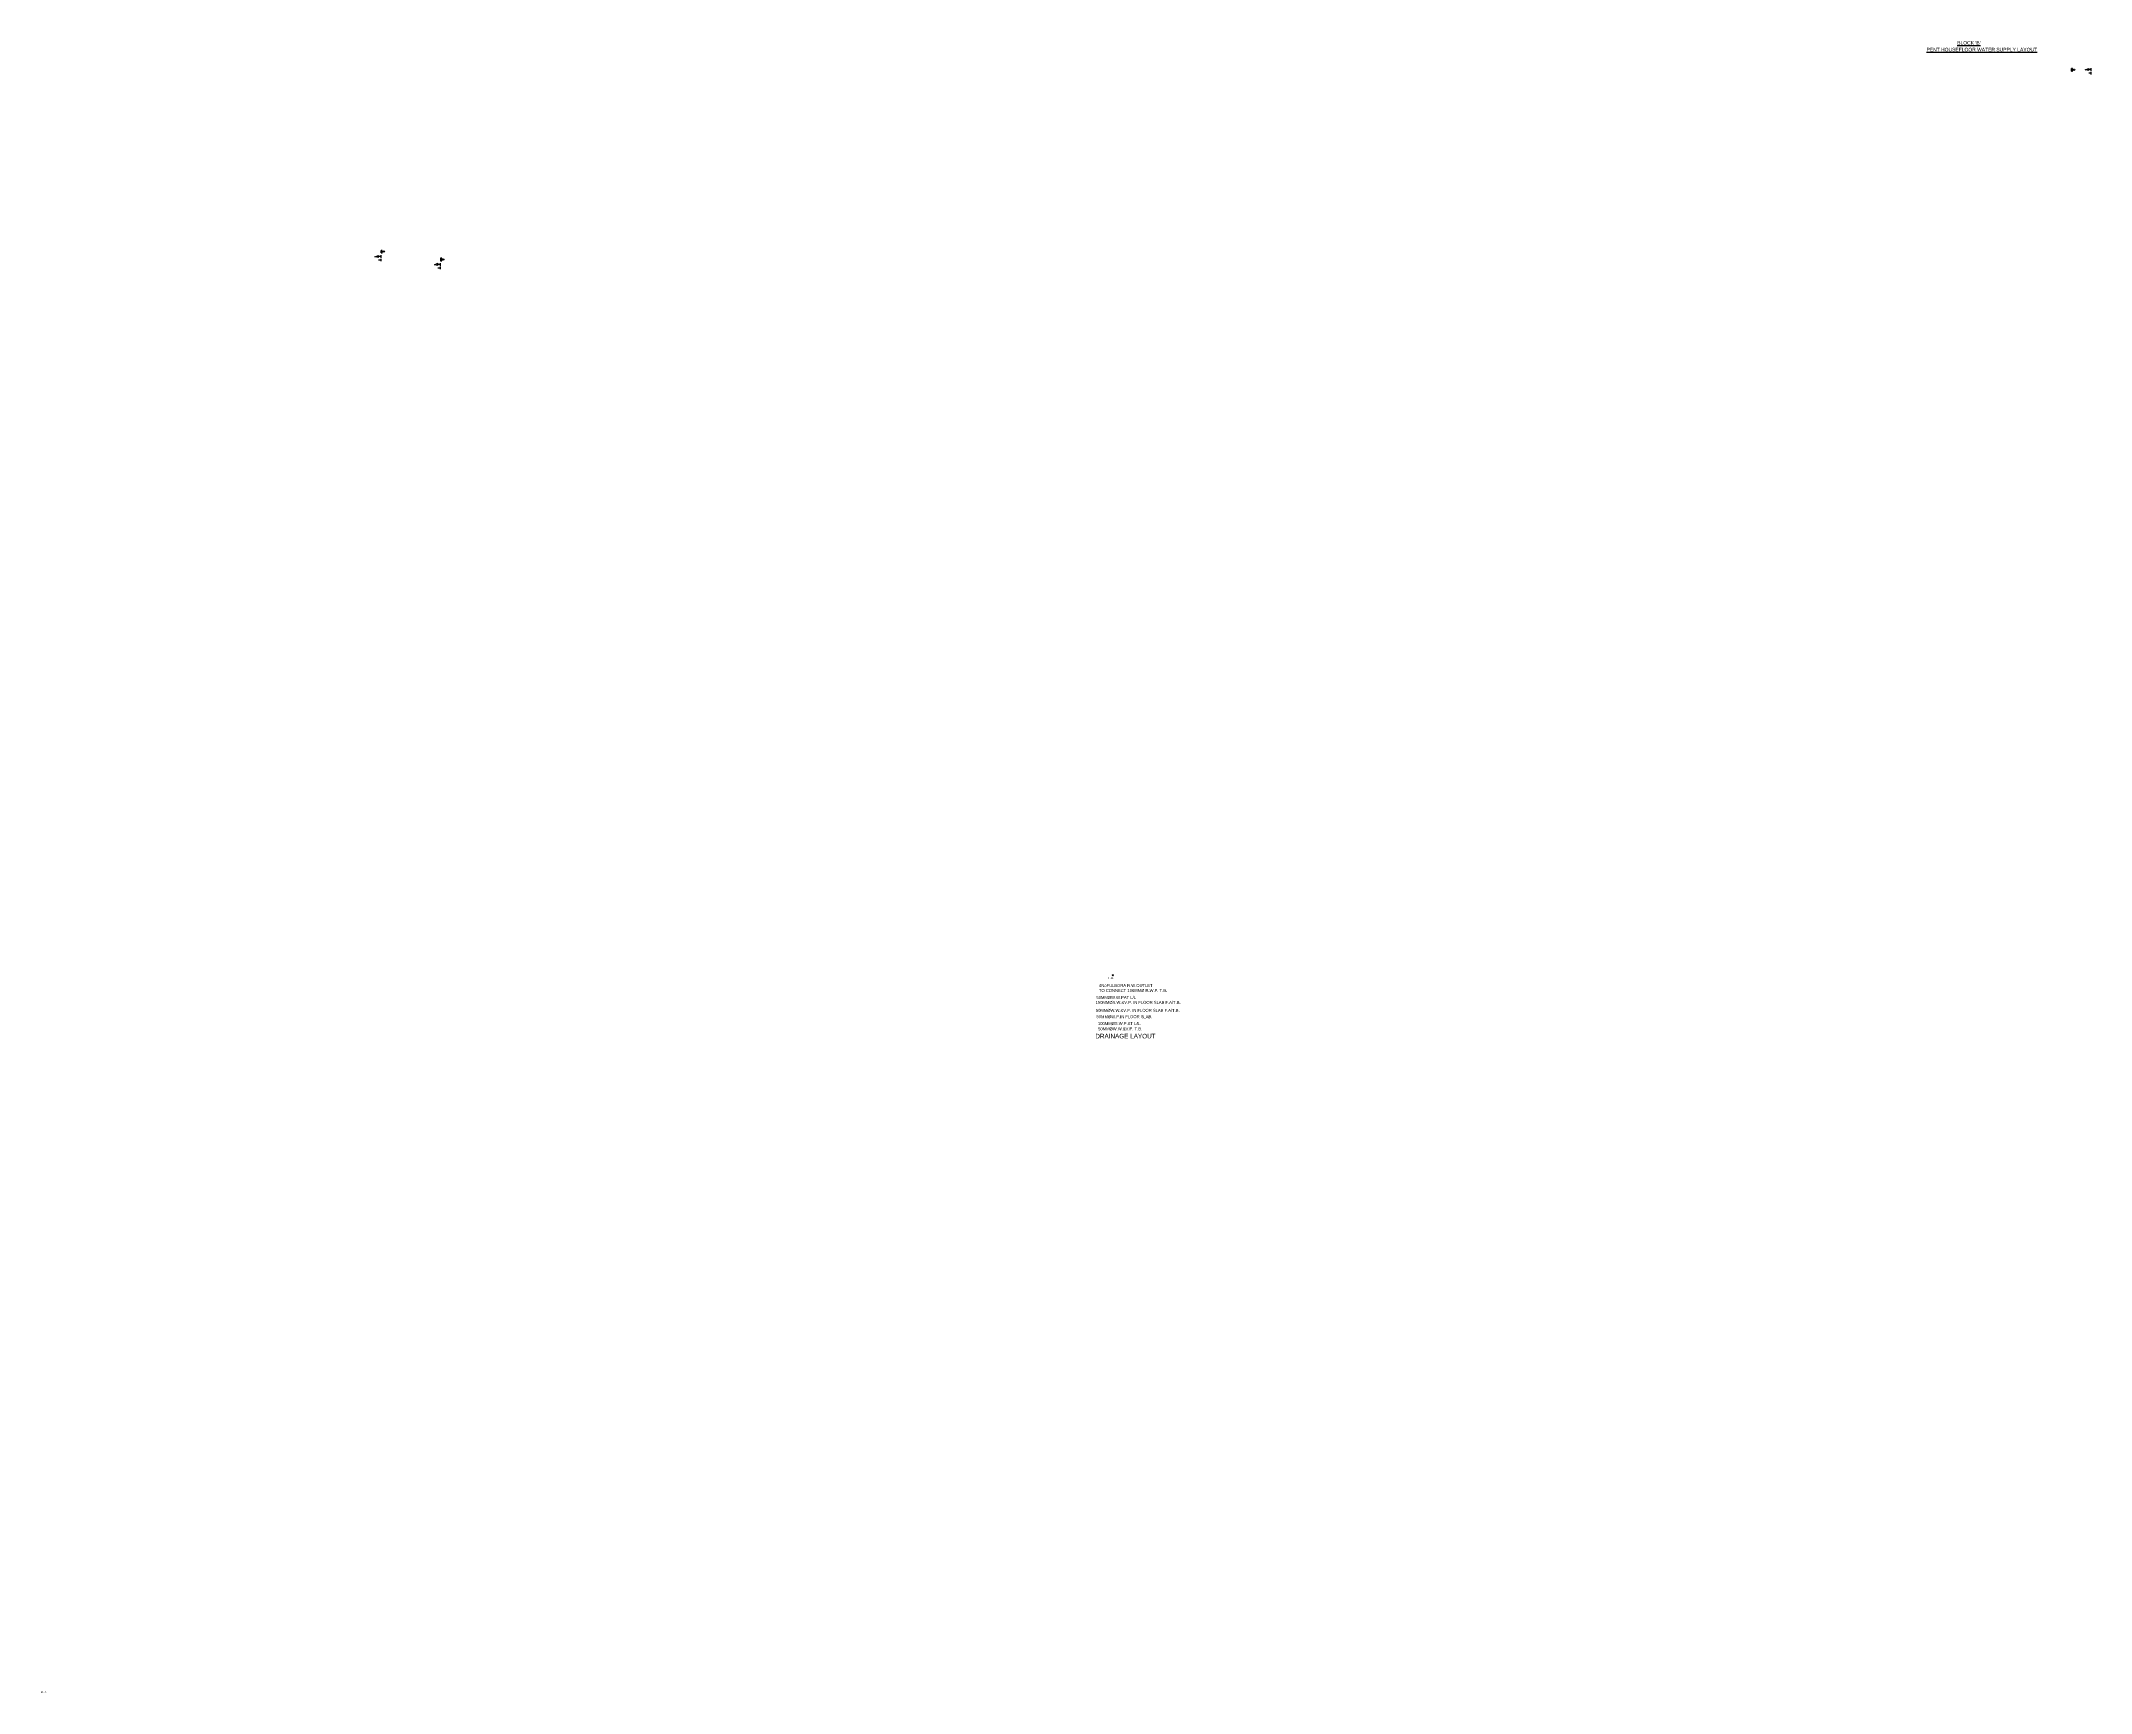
# Model space of a CAD drawing. Extents: x -2017610 to 288295, y -639251 to 250994.
# Drawn here: x -599088 to -255774, y -590966 to -314372 of the extents above; entities that cross this region are included whole.
import ezdxf

# ---------------------------------------------------------------- set-up
doc = ezdxf.new("R2010")
doc.units = 0
doc.header["$LTSCALE"] = 2
doc.header["$MEASUREMENT"] = 0
for name, color, linetype in [('DIM', 8, 'CONTINUOUS'), ('DOORS', 8, 'CONTINUOUS'), ('TEXT3', 8, 'CONTINUOUS')]:
    doc.layers.add(name, color=color, linetype=linetype)
doc.styles.add('LUCY', font='lsansi.ttf')

msp = doc.modelspace()

# ---------------------------------------------------------------- linework, layer by layer
at = {"layer": 'DIM', "color": 4}
for p, q in [((-258855, -318985.4), (-259039.2, -318985.4)), ((-259039.2, -318985.4), (-259039.2, -319421.3)), ((-259034.5, -319420.7), (-259034.5, -318984.8)), ((-259030.3, -319421.3), (-259030.3, -318985.4)), ((-259027.4, -319421.3), (-259027.4, -318985.4)), ((-259025, -319421.3), (-259025, -318985.4)), ((-259020.7, -319421.3), (-259020.7, -318985.4)), ((-259016.7, -319421.3), (-259016.7, -318985.4)), ((-259013.3, -319421.3), (-259013.3, -318985.4)), ((-259009.6, -319421.3), (-259009.6, -318985.4)), ((-259005.4, -319421.3), (-259005.4, -318985.4)), ((-259004, -319421.3), (-259004, -318985.4)), ((-258999.7, -319421.3), (-258999.7, -318985.4)), ((-258997, -319421.3), (-258997, -318984.9)), ((-258994, -319421.3), (-258994, -318984.9)), ((-258990, -319421.3), (-258990, -318985.4)), ((-258989.4, -319418.9), (-258989.4, -318983)), ((-258986.9, -319421.3), (-258986.9, -318985.4)), ((-258984.1, -319420.7), (-258984.1, -318984.8)), ((-258980.4, -319421.3), (-258980.4, -318985.4)), ((-258976.5, -319421.3), (-258976.5, -318985.4)), ((-258972.3, -319421.3), (-258972.3, -318985.4)), ((-258968.7, -319421.3), (-258968.7, -318984.9)), ((-258965.1, -319421.3), (-258965.1, -318984.9)), ((-258962.2, -319420.1), (-258962.2, -318985.4)), ((-258958, -319421.3), (-258958, -318985.4)), ((-258954.5, -319421.3), (-258954.5, -318985.4)), ((-258951.5, -319421.3), (-258951.5, -318985.4)), ((-258949.4, -319421.3), (-258949.4, -318985.4)), ((-258945.8, -319421.3), (-258945.8, -318985.4)), ((-258942.4, -319421.3), (-258942.4, -318985.4)), ((-258938.7, -319420.7), (-258938.7, -318984.8)), ((-258936.7, -319421.3), (-258936.7, -318985.4)), ((-258933.7, -319421.3), (-258933.7, -318985.4)), ((-258930.7, -319421.3), (-258930.7, -318985.4)), ((-258929.1, -319420.9), (-258929.1, -318985)), ((-258928, -319421.3), (-258928, -318985.4)), ((-258926.7, -319419.9), (-258926.7, -318985.4)), ((-258925.1, -319420.7), (-258925.1, -318985.4)), ((-258923.6, -319421.1), (-258923.6, -318985.4)), ((-258922.3, -319421.3), (-258922.3, -318985.4)), ((-258921.2, -319421.3), (-258921.2, -318985.4)), ((-258920, -319421.4), (-258920, -318985.4)), ((-258918.6, -319421.3), (-258918.6, -318988.8)), ((-258917.6, -319421.3), (-258917.6, -318988.8)), ((-258916.1, -319421.9), (-258916.1, -318989.4)), ((-258914.5, -319421.2), (-258914.5, -318988.7)), ((-258913.4, -319421.2), (-258913.4, -318988.7)), ((-258911.8, -319421.3), (-258911.8, -318988.8)), ((-258910.1, -319421.4), (-258910.1, -318988.9)), ((-258908.7, -319421.3), (-258908.7, -318985.4)), ((-258907.2, -319420.9), (-258907.2, -318985)), ((-258906.1, -319421.1), (-258906.1, -318985.1)), ((-258905, -319421.3), (-258905, -318985.4)), ((-258903.6, -319421.5), (-258903.6, -318985.6)), ((-258902.7, -319421.5), (-258902.7, -318985.6)), ((-258902, -319421.9), (-258902, -318986)), ((-258900.7, -319421.3), (-258900.7, -318985.4)), ((-258899.6, -319421.3), (-258899.6, -318985.4)), ((-258898.3, -319421.3), (-258898.3, -318985.4)), ((-258897.1, -319421.3), (-258897.1, -318985.4)), ((-258896.2, -319421.1), (-258896.2, -318985.1)), ((-258895.4, -319421.3), (-258895.4, -318985.4)), ((-258894.5, -319421.2), (-258894.5, -318985.3)), ((-258893.6, -319421.3), (-258893.6, -318985.4)), ((-258892.7, -319421.3), (-258892.7, -318985.4)), ((-258891.7, -319420.9), (-258891.7, -318985.4)), ((-258890.5, -319421.3), (-258890.5, -318985.4)), ((-258889.6, -319421.4), (-258889.6, -318985.4)), ((-258888.3, -319421.7), (-258888.3, -318985.4)), ((-258886.4, -319423.1), (-258886.4, -318987.2)), ((-258884.6, -319424.9), (-258884.6, -318989)), ((-258883.1, -319423.6), (-258883.1, -318987.7)), ((-258881.8, -319424.5), (-258881.8, -318988.6)), ((-258879.2, -319424.9), (-258879.2, -318989)), ((-258877.4, -319424), (-258877.4, -318988.1)), ((-258875.6, -319424.9), (-258875.6, -318989)), ((-258873.5, -319424.9), (-258873.5, -318989)), ((-258871.8, -319424.9), (-258871.8, -318989)), ((-258870.3, -319420.6), (-258870.3, -318984.7)), ((-258868.5, -319420.6), (-258868.5, -318984.7)), ((-258866.7, -319426.7), (-258866.7, -318990.8)), ((-258866.2, -319427.1), (-258866.2, -318991.2)), ((-258864.5, -319426.7), (-258864.5, -318990.8)), ((-258863.2, -319426.3), (-258863.2, -318990.4)), ((-258861.3, -319424.9), (-258861.3, -318989)), ((-258859.1, -319421.3), (-258859.1, -318985.4)), ((-256745.2, -319201.5), (-256159.4, -318957.7)), ((-256154.2, -319323.9), (-256745.2, -319201.5)), ((-256154.2, -319323.9), (-256159.4, -318957.7)), ((-255773.8, -319146.8), (-256156.6, -319152.3)), ((-255785.4, -318936.6), (-255785.4, -319376.6)), ((-259039.2, -319421.3), (-259030.3, -319421.3)), ((-259039.2, -319421.3), (-258855, -319421.3)), ((-259025, -319421.3), (-258994, -319421.3)), ((-255781.6, -319772.3), (-256164.5, -319777.7)), ((-255785.4, -319516.6), (-255785.4, -319956.6)), ((-542111.2, -349425.5), (-542111.2, -349861.4)), ((-541927, -349425.5), (-542111.2, -349425.5)), ((-542111.2, -349861.4), (-541927, -349861.4)), ((-542111.2, -349861.4), (-542102.3, -349861.4)), ((-542106.5, -349860.8), (-542106.5, -349424.9)), ((-542102.3, -349861.4), (-542102.3, -349425.5)), ((-542099.4, -349861.4), (-542099.4, -349425.5)), ((-542097, -349861.4), (-542097, -349425.5)), ((-542097, -349861.4), (-542066, -349861.4)), ((-542092.8, -349861.4), (-542092.8, -349425.5)), ((-542088.7, -349861.4), (-542088.7, -349425.5)), ((-542085.3, -349861.4), (-542085.3, -349425.5)), ((-542081.7, -349861.4), (-542081.7, -349425.5)), ((-542077.4, -349861.4), (-542077.4, -349425.5)), ((-542076, -349861.4), (-542076, -349425.5)), ((-542071.8, -349861.4), (-542071.8, -349425.5)), ((-542069.1, -349861.4), (-542069.1, -349424.9)), ((-542066, -349861.4), (-542066, -349424.9)), ((-542062, -349861.4), (-542062, -349425.5)), ((-542061.5, -349859), (-542061.5, -349423.1)), ((-542059, -349861.4), (-542059, -349425.5)), ((-542056.1, -349860.8), (-542056.1, -349424.9)), ((-542052.5, -349861.4), (-542052.5, -349425.5)), ((-542048.5, -349861.4), (-542048.5, -349425.5)), ((-542044.3, -349861.4), (-542044.3, -349425.5)), ((-542040.7, -349861.4), (-542040.7, -349424.9)), ((-542037.1, -349861.4), (-542037.1, -349424.9)), ((-542034.3, -349860.2), (-542034.3, -349425.5)), ((-542030, -349861.4), (-542030, -349425.5)), ((-542026.5, -349861.4), (-542026.5, -349425.5)), ((-542023.5, -349861.4), (-542023.5, -349425.5)), ((-542021.4, -349861.4), (-542021.4, -349425.5)), ((-542017.8, -349861.4), (-542017.8, -349425.5)), ((-542014.4, -349861.4), (-542014.4, -349425.5)), ((-542010.8, -349860.8), (-542010.8, -349424.9)), ((-542008.7, -349861.4), (-542008.7, -349425.5)), ((-542005.7, -349861.4), (-542005.7, -349425.5)), ((-542002.7, -349861.4), (-542002.7, -349425.5)), ((-542001.1, -349861), (-542001.1, -349425.1)), ((-542000, -349861.4), (-542000, -349425.5)), ((-541998.7, -349860), (-541998.7, -349425.5)), ((-541997.1, -349860.8), (-541997.1, -349425.5)), ((-541995.6, -349861.1), (-541995.6, -349425.5)), ((-541994.3, -349861.4), (-541994.3, -349425.5)), ((-541993.3, -349861.4), (-541993.3, -349425.5)), ((-541992.1, -349861.5), (-541992.1, -349425.5)), ((-541990.7, -349861.4), (-541990.7, -349428.9)), ((-541989.6, -349861.4), (-541989.6, -349428.9)), ((-541988.1, -349862), (-541988.1, -349429.5)), ((-541986.5, -349861.3), (-541986.5, -349428.7)), ((-541985.4, -349861.3), (-541985.4, -349428.7)), ((-541983.9, -349861.4), (-541983.9, -349428.9)), ((-541982.2, -349861.5), (-541982.2, -349429)), ((-541980.7, -349861.4), (-541980.7, -349425.5)), ((-541979.2, -349861), (-541979.2, -349425.1)), ((-541978.1, -349861.1), (-541978.1, -349425.2)), ((-541977.1, -349861.4), (-541977.1, -349425.5)), ((-541975.6, -349861.6), (-541975.6, -349425.7)), ((-541974.7, -349861.6), (-541974.7, -349425.7)), ((-541974.1, -349862), (-541974.1, -349426.1)), ((-541972.7, -349861.4), (-541972.7, -349425.5)), ((-541971.7, -349861.4), (-541971.7, -349425.5)), ((-541970.4, -349861.4), (-541970.4, -349425.5)), ((-541969.2, -349861.4), (-541969.2, -349425.5)), ((-541968.3, -349861.1), (-541968.3, -349425.2)), ((-541967.5, -349861.4), (-541967.5, -349425.5)), ((-541966.6, -349861.3), (-541966.6, -349425.3)), ((-541965.6, -349861.4), (-541965.6, -349425.5)), ((-541964.7, -349861.4), (-541964.7, -349425.5)), ((-541963.7, -349861), (-541963.7, -349425.5)), ((-541962.5, -349861.4), (-541962.5, -349425.5)), ((-541961.6, -349861.5), (-541961.6, -349425.5)), ((-541960.3, -349861.7), (-541960.3, -349425.5)), ((-541958.5, -349863.2), (-541958.5, -349427.3)), ((-541956.7, -349865), (-541956.7, -349429.1)), ((-541955.1, -349863.7), (-541955.1, -349427.8)), ((-541953.9, -349864.5), (-541953.9, -349428.6)), ((-541951.3, -349865), (-541951.3, -349429.1)), ((-541949.4, -349864.1), (-541949.4, -349428.2)), ((-541947.7, -349865), (-541947.7, -349429.1)), ((-541945.5, -349865), (-541945.5, -349429.1)), ((-541943.8, -349865), (-541943.8, -349429.1)), ((-541942.3, -349860.6), (-541942.3, -349424.7)), ((-541940.6, -349860.6), (-541940.6, -349424.7)), ((-541938.7, -349866.8), (-541938.7, -349430.9)), ((-541938.3, -349867.2), (-541938.3, -349431.3)), ((-541936.6, -349866.8), (-541936.6, -349430.9)), ((-541935.3, -349866.3), (-541935.3, -349430.4)), ((-541933.3, -349865), (-541933.3, -349429.1)), ((-541931.1, -349861.4), (-541931.1, -349425.5)), ((-543157.4, -350500.4), (-542571.5, -350256.6)), ((-542566.3, -350622.7), (-543157.4, -350500.4)), ((-542193.8, -351071.1), (-542576.6, -351076.6)), ((-542566.3, -350622.7), (-542571.5, -350256.6)), ((-542185.9, -350445.7), (-542568.7, -350451.1)), ((-542197.5, -350235.4), (-542197.5, -350675.4)), ((-542197.5, -350815.4), (-542197.5, -351255.4)), ((-533203.2, -351821.5), (-532617.4, -351577.7)), ((-532612.1, -351943.9), (-533203.2, -351821.5)), ((-532239.6, -352392.3), (-532622.5, -352397.7)), ((-532612.1, -351943.9), (-532617.4, -351577.7)), ((-532231.7, -351766.8), (-532614.6, -351772.3)), ((-532243.3, -351556.6), (-532243.3, -351996.6)), ((-532243.3, -352136.6), (-532243.3, -352576.6)), ((-531972.9, -350746.6), (-532157, -350746.6)), ((-532157, -350746.6), (-532157, -351182.6)), ((-532157, -351182.6), (-532148.1, -351182.6)), ((-532157, -351182.6), (-531972.9, -351182.6)), ((-532152.4, -351181.9), (-532152.4, -350746)), ((-532148.1, -351182.6), (-532148.1, -350746.6)), ((-532145.2, -351182.6), (-532145.2, -350746.6)), ((-532142.8, -351182.6), (-532142.8, -350746.6)), ((-532142.8, -351182.6), (-532111.9, -351182.6)), ((-532138.6, -351182.6), (-532138.6, -350746.6)), ((-532134.6, -351182.6), (-532134.6, -350746.6)), ((-532131.2, -351182.6), (-532131.2, -350746.6)), ((-532127.5, -351182.6), (-532127.5, -350746.6)), ((-532123.3, -351182.6), (-532123.3, -350746.6)), ((-532121.8, -351182.6), (-532121.8, -350746.6)), ((-532117.6, -351182.6), (-532117.6, -350746.6)), ((-532114.9, -351182.6), (-532114.9, -350746.1)), ((-532111.9, -351182.6), (-532111.9, -350746.1)), ((-532107.8, -351182.6), (-532107.8, -350746.6)), ((-532107.3, -351180.2), (-532107.3, -350744.2)), ((-532104.8, -351182.6), (-532104.8, -350746.6)), ((-532101.9, -351181.9), (-532101.9, -350746)), ((-532098.3, -351182.6), (-532098.3, -350746.6)), ((-532094.4, -351182.6), (-532094.4, -350746.6)), ((-532090.1, -351182.6), (-532090.1, -350746.6)), ((-532086.6, -351182.6), (-532086.6, -350746.1)), ((-532082.9, -351182.6), (-532082.9, -350746.1)), ((-532080.1, -351181.3), (-532080.1, -350746.6)), ((-532075.9, -351182.6), (-532075.9, -350746.6)), ((-532072.4, -351182.6), (-532072.4, -350746.6)), ((-532069.4, -351182.6), (-532069.4, -350746.6)), ((-532067.3, -351182.6), (-532067.3, -350746.6)), ((-532063.6, -351182.6), (-532063.6, -350746.6)), ((-532060.2, -351182.6), (-532060.2, -350746.6)), ((-532056.6, -351181.9), (-532056.6, -350746)), ((-532054.6, -351182.6), (-532054.6, -350746.6)), ((-532051.6, -351182.6), (-532051.6, -350746.6)), ((-532048.5, -351182.6), (-532048.5, -350746.6)), ((-532046.9, -351182.2), (-532046.9, -350746.3)), ((-532045.9, -351182.6), (-532045.9, -350746.6)), ((-532044.6, -351181.2), (-532044.6, -350746.6)), ((-532043, -351181.9), (-532043, -350746.6)), ((-532041.5, -351182.3), (-532041.5, -350746.6)), ((-532040.1, -351182.6), (-532040.1, -350746.6)), ((-532039.1, -351182.6), (-532039.1, -350746.6)), ((-532037.9, -351182.7), (-532037.9, -350746.6)), ((-532036.5, -351182.6), (-532036.5, -350750)), ((-532035.4, -351182.6), (-532035.4, -350750)), ((-532033.9, -351183.2), (-532033.9, -350750.6)), ((-532032.3, -351182.4), (-532032.3, -350749.9)), ((-532031.3, -351182.4), (-532031.3, -350749.9)), ((-532029.7, -351182.6), (-532029.7, -350750)), ((-532028, -351182.7), (-532028, -350750.2)), ((-532026.5, -351182.6), (-532026.5, -350746.6)), ((-532025, -351182.2), (-532025, -350746.3)), ((-532024, -351182.3), (-532024, -350746.4)), ((-532022.9, -351182.6), (-532022.9, -350746.6)), ((-532021.5, -351182.8), (-532021.5, -350746.9)), ((-532020.5, -351182.8), (-532020.5, -350746.9)), ((-532019.9, -351183.2), (-532019.9, -350747.3)), ((-532018.6, -351182.6), (-532018.6, -350746.6)), ((-532017.5, -351182.6), (-532017.5, -350746.6)), ((-532016.2, -351182.6), (-532016.2, -350746.6)), ((-532015, -351182.6), (-532015, -350746.6)), ((-532014.1, -351182.3), (-532014.1, -350746.4)), ((-532013.3, -351182.6), (-532013.3, -350746.6)), ((-532012.4, -351182.4), (-532012.4, -350746.5)), ((-532011.5, -351182.6), (-532011.5, -350746.6)), ((-532010.5, -351182.6), (-532010.5, -350746.6)), ((-532009.5, -351182.2), (-532009.5, -350746.6)), ((-532008.3, -351182.6), (-532008.3, -350746.6)), ((-532007.5, -351182.6), (-532007.5, -350746.6)), ((-532006.2, -351182.9), (-532006.2, -350746.6)), ((-532004.3, -351184.3), (-532004.3, -350748.4)), ((-532002.5, -351186.1), (-532002.5, -350750.2)), ((-532001, -351184.9), (-532001, -350748.9)), ((-531999.7, -351185.7), (-531999.7, -350749.8)), ((-531997.1, -351186.1), (-531997.1, -350750.2)), ((-531995.2, -351185.3), (-531995.2, -350749.4)), ((-531993.5, -351186.1), (-531993.5, -350750.2)), ((-531991.4, -351186.1), (-531991.4, -350750.2)), ((-531989.7, -351186.1), (-531989.7, -350750.2)), ((-531988.1, -351181.8), (-531988.1, -350745.9)), ((-531986.4, -351181.8), (-531986.4, -350745.9)), ((-531984.5, -351187.9), (-531984.5, -350752)), ((-531984.1, -351188.4), (-531984.1, -350752.5)), ((-531982.4, -351187.9), (-531982.4, -350752)), ((-531981.1, -351187.5), (-531981.1, -350751.6)), ((-531979.2, -351186.1), (-531979.2, -350750.2)), ((-531977, -351182.6), (-531977, -350746.6))]:
    msp.add_line(p, q, dxfattribs=at)
for centre in [(-258603.4, -319192.1), (-541675.4, -349632.2), (-531721.2, -350953.3)]:
    msp.add_circle(centre, 114.5, dxfattribs=at)
at = {"layer": 'DIM'}
msp.add_circle((-419592.3, -470795), 89, dxfattribs=at)

# ---------------------------------------------------------------- texts
msp.add_text('DRAINAGE LAYOUT', height=768.865, dxfattribs=at).set_placement((-422520.5, -481370))
at = {"layer": 'DIM', "width": 17730, "attachment_point": 1}
for s, insert, char_height in [('4NoFULBORA R.W.OUTLET \\PTO CONNECT 100MM%%c R.W.P. T.B.', (-421907.6, -472255.2), 500), ('F.D.', (-420323.9, -471067.5), 350), ('150MM%%cS.W.&V.P. IN FLOOR SLAB F.A/T.B.', (-422477.3, -475083.8), 500), ('50MM%%cW.W.&V.P. IN FLOOR SLAB F.A/T.B.', (-422441.5, -476418.4), 500), ('50MM%%cW.W.PAT L/L', (-422338.4, -474264.8), 500), ('50MM%%cW.P.IN FLOOR SLAB.', (-422325.6, -477479.9), 500), ('100MM%%cS.W.P.AT L/L.', (-422094.9, -478635.4), 500), ('50MM%%cW.W.&V.P. T.B.', (-422052.6, -479512.4), 500)]:
    msp.add_mtext(s, dxfattribs=dict(at, insert=insert, char_height=char_height))
at = {"layer": 'DOORS', "color": 1, "insert": (-599126.1, -590615.5), "char_height": 350, "width": 15498, "attachment_point": 1}
msp.add_mtext('D.R.', dxfattribs=at)
at = {"layer": 'TEXT3', "color": 1, "style": 'LUCY'}
for s, p in [('%%uPENT HOUSEFLOOR WATER SUPPLY LAYOUT', (-283316.3, -316106.9)), ("%%UBLOCK 'B'", (-278176.5, -314980.8))]:
    msp.add_text(s, height=600, dxfattribs=at).set_placement(p)

doc.saveas('drawing.dxf')
